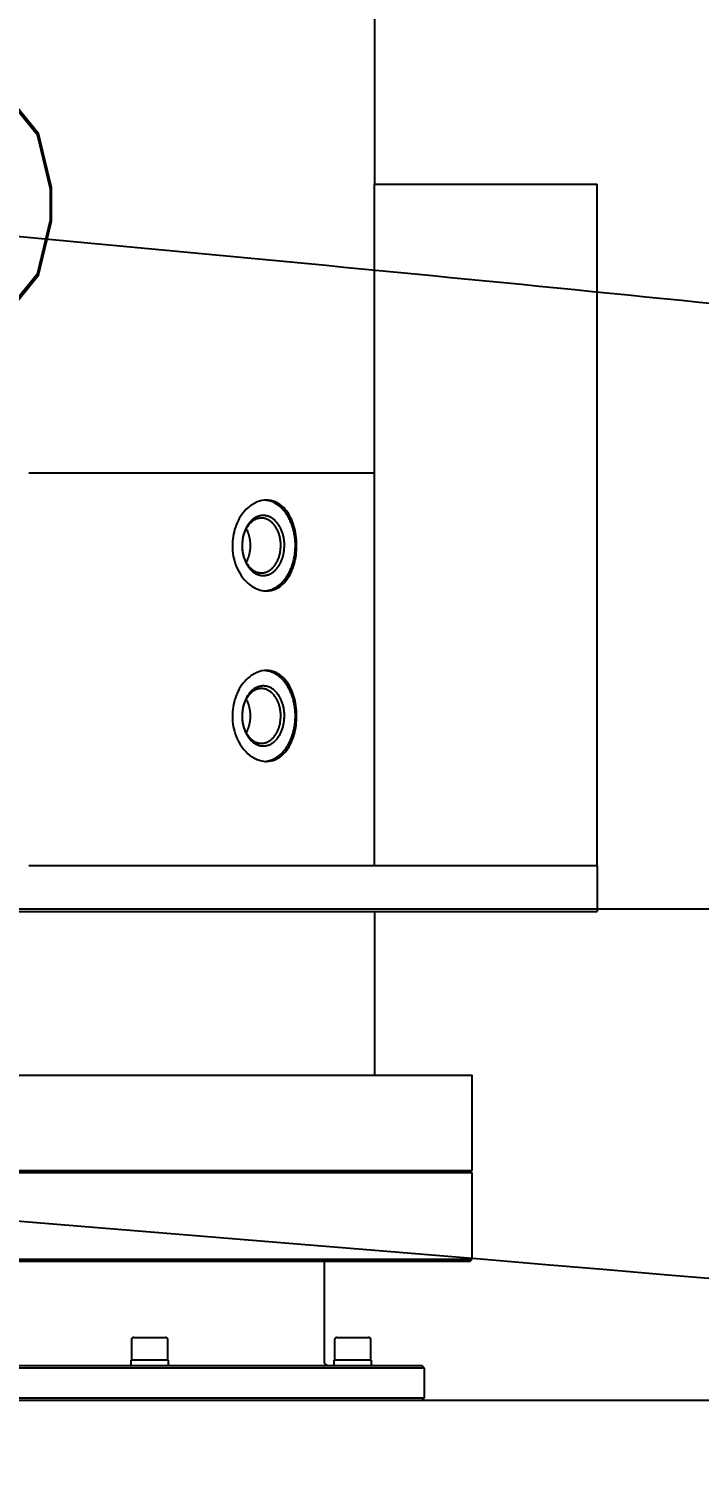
# Model space of a CAD drawing. Extents: x -79364 to 3230, y 28528 to 72157.
# Drawn here: x -72761 to -72466, y 50351 to 50984 of the extents above; entities that cross this region are included whole.
import ezdxf

# ---------------------------------------------------------------- set-up
doc = ezdxf.new("R2010")
doc.units = 0
doc.header["$LTSCALE"] = 500
doc.layers.get('0').update_dxf_attribs({"linetype": 'CONTINUOUS'})
for name, color, linetype in [('S0CO1', 1, 'CONTINUOUS'), ('S0CO2', 2, 'CONTINUOUS'), ('S0CO3', 3, 'CONTINUOUS')]:
    doc.layers.add(name, color=color, linetype=linetype)
doc.styles.add('ROMANS', font='romans.shx', dxfattribs={"height": 200})

msp = doc.modelspace()

# ---------------------------------------------------------------- linework, layer by layer
at = {"color": 0, "linetype": 'ByBlock'}
for p, q in [((-72608.873, 51332.23), (-72608.873, 50915.725)), ((-72608.873, 50915.725), (-72510.823, 50915.725)), ((-72608.873, 50615.725), (-72608.873, 50915.725)), ((-72510.823, 50615.725), (-72510.823, 50915.725)), ((-72760.823, 50788.725), (-72608.873, 50788.725)), ((-72510.823, 50615.725), (-72760.823, 50615.725)), ((-72510.823, 50615.725), (-72510.823, 50595.725)), ((-73030.823, 50595.725), (-72510.823, 50595.725)), ((-72608.873, 50595.725), (-72608.873, 50523.725)), ((-72975.823, 50523.725), (-72565.823, 50523.725)), ((-72565.823, 50481.726), (-72565.823, 50523.725)), ((-72975.823, 50481.725), (-72565.823, 50481.725)), ((-72565.823, 50480.725), (-72975.823, 50480.725)), ((-72565.823, 50480.725), (-72566.823, 50481.725)), ((-72565.823, 50442.726), (-72565.823, 50480.726)), ((-72975.823, 50442.725), (-72565.823, 50442.725)), ((-72566.823, 50441.725), (-72974.823, 50441.725)), ((-72630.823, 50397.726), (-72630.823, 50441.725)), ((-72566.823, 50441.725), (-72565.823, 50442.725)), ((-72715.68, 50407.225), (-72715.68, 50398.225)), ((-72714.68, 50408.225), (-72705.001, 50408.225)), ((-72705.001, 50408.225), (-72700.68, 50408.225)), ((-72699.68, 50398.225), (-72699.68, 50407.225)), ((-72626.383, 50407.226), (-72626.383, 50398.225)), ((-72625.383, 50408.225), (-72611.916, 50408.225)), ((-72611.916, 50408.225), (-72611.383, 50408.225)), ((-72610.383, 50398.225), (-72610.383, 50407.226)), ((-72715.98, 50398.225), (-72715.98, 50395.725)), ((-72704.504, 50398.225), (-72715.98, 50398.225)), ((-72699.38, 50398.225), (-72704.504, 50398.225)), ((-72699.38, 50395.725), (-72699.38, 50398.225)), ((-72626.683, 50398.225), (-72626.683, 50395.725)), ((-72610.715, 50398.225), (-72626.683, 50398.225)), ((-72610.083, 50398.225), (-72610.715, 50398.225)), ((-72610.083, 50395.725), (-72610.083, 50398.225)), ((-72600.829, 50394.725), (-72954.823, 50394.725)), ((-72601.753, 50395.725), (-72953.823, 50395.725)), ((-72587.823, 50395.725), (-72601.753, 50395.725)), ((-72586.823, 50394.725), (-72600.829, 50394.725)), ((-72586.823, 50394.725), (-72587.823, 50395.725)), ((-72586.823, 50381.726), (-72586.823, 50394.725)), ((-73309.873, 50380.725), (-72699.572, 50380.725)), ((-72954.823, 50381.725), (-72600.829, 50381.725)), ((-72699.572, 50380.725), (-72355.982, 50380.725)), ((-72600.829, 50381.725), (-72586.823, 50381.725)), ((-72587.823, 50380.725), (-72586.823, 50381.725))]:
    msp.add_line(p, q, dxfattribs=at)
for points in [[(-72643.579, 50756.725), (-72643.591, 50757.554, 0.008072), (-72643.629, 50758.399, 0.0075373), (-72643.694, 50759.261, 0.0074378), (-72643.786, 50760.137, 0.0078832), (-72643.91, 50761.025, 0.0081401), (-72644.065, 50761.921, 0.0083737), (-72644.253, 50762.824, 0.008586), (-72644.475, 50763.73, 0.0089215), (-72644.732, 50764.634, 0.0092024), (-72645.025, 50765.535, 0.0095679), (-72645.355, 50766.427, 0.0098945), (-72645.72, 50767.306, 0.0103075), (-72646.123, 50768.169, 0.0107041), (-72646.562, 50769.011, 0.0111919), (-72647.037, 50769.827, 0.0116207), (-72647.545, 50770.614, 0.0120732), (-72648.087, 50771.366, 0.0126825), (-72648.66, 50772.081, 0.0134941), (-72649.264, 50772.753, 0.0137222), (-72649.892, 50773.381, 0.0134292), (-72650.541, 50773.959, 0.0152533), (-72651.222, 50774.488, 0.0187096), (-72651.939, 50774.965, 0.0151405), (-72652.625, 50775.381, 0.0061524), (-72653.255, 50775.73, 0.0214705), (-72654.076, 50776.049, 0.0386384), (-72655.346, 50776.375, 0.0201383), (-72657.015, 50776.7, 0.0109485)], [(-72648.387, 50756.725), (-72648.4, 50757.422, 0.010531), (-72648.441, 50758.135, 0.0096922), (-72648.511, 50758.865, 0.009541), (-72648.613, 50759.608, 0.0102814), (-72648.749, 50760.361, 0.0107274), (-72648.92, 50761.118, 0.0111466), (-72649.128, 50761.877, 0.0115445), (-72649.374, 50762.631, 0.0121564), (-72649.659, 50763.375, 0.0126992), (-72649.982, 50764.105, 0.0133858), (-72650.345, 50764.813, 0.0140442), (-72650.745, 50765.495, 0.0148451), (-72651.182, 50766.143, 0.0156377), (-72651.652, 50766.754, 0.0165315), (-72652.155, 50767.321, 0.0174374), (-72652.686, 50767.84, 0.0183808), (-72653.242, 50768.306, 0.0193406), (-72653.819, 50768.717, 0.0202371), (-72654.413, 50769.068, 0.0211314), (-72655.019, 50769.36, 0.0218309), (-72655.633, 50769.59, 0.0224927), (-72656.251, 50769.76, 0.0228269), (-72656.867, 50769.869, 0.0230918), (-72657.478, 50769.921, 0.0229377), (-72658.08, 50769.915, 0.022743), (-72658.67, 50769.857, 0.0221327), (-72659.244, 50769.748, 0.0215031), (-72659.8, 50769.594, 0.0204859), (-72660.335, 50769.397, 0.01969), (-72660.85, 50769.162, 0.0186796), (-72661.34, 50768.892, 0.0175208), (-72661.806, 50768.594, 0.0160481), (-72662.244, 50768.272, 0.0157484), (-72662.668, 50767.919, 0.0150415), (-72663.086, 50767.526, 0.0141868), (-72663.5, 50767.091, 0.0142801), (-72663.907, 50766.61, 0.0141927), (-72664.305, 50766.083, 0.0143917), (-72664.688, 50765.507, 0.0135958), (-72665.055, 50764.891, 0.0124874), (-72665.401, 50764.234, 0.0136928), (-72665.724, 50763.52, 0.0163033), (-72666.019, 50762.742, 0.011804), (-72666.282, 50761.985, 0.0036322), (-72666.506, 50761.277, 0.016848), (-72666.703, 50760.314, 0.0283881), (-72666.887, 50758.775, 0.013327), (-72667.055, 50756.725, 0.0067551)], [(-72650.014, 50756.725), (-72650.025, 50757.361, 0.0105308), (-72650.063, 50758.012, 0.0096921), (-72650.127, 50758.679, 0.0095409), (-72650.22, 50759.357, 0.0102813), (-72650.344, 50760.044, 0.0107273), (-72650.5, 50760.736, 0.0111465), (-72650.69, 50761.428, 0.0115444), (-72650.914, 50762.116, 0.0121564), (-72651.175, 50762.796, 0.0126992), (-72651.47, 50763.462, 0.0133859), (-72651.801, 50764.108, 0.0140443), (-72652.166, 50764.731, 0.0148452), (-72652.565, 50765.323, 0.0156378), (-72652.994, 50765.88, 0.0165316), (-72653.454, 50766.398, 0.0174376), (-72653.938, 50766.872, 0.0183811), (-72654.446, 50767.297, 0.0193409), (-72654.972, 50767.672, 0.0202375), (-72655.515, 50767.992, 0.0211318), (-72656.068, 50768.259, 0.0218314), (-72656.628, 50768.469, 0.0224931), (-72657.192, 50768.625, 0.0228274), (-72657.754, 50768.724, 0.0230923), (-72658.312, 50768.771, 0.0229381), (-72658.862, 50768.766, 0.0227434), (-72659.4, 50768.713, 0.022133), (-72659.924, 50768.613, 0.0215033), (-72660.432, 50768.473, 0.020486), (-72660.921, 50768.293, 0.0196901), (-72661.39, 50768.078, 0.0186796), (-72661.838, 50767.832, 0.0175207), (-72662.263, 50767.56, 0.016048), (-72662.664, 50767.266, 0.0157483), (-72663.05, 50766.944, 0.0150415), (-72663.432, 50766.585, 0.0141868), (-72663.81, 50766.188, 0.0142801), (-72664.182, 50765.749, 0.0141927), (-72664.544, 50765.267, 0.0143917), (-72664.894, 50764.742, 0.0135958), (-72665.229, 50764.179, 0.0124873), (-72665.545, 50763.579, 0.0136927), (-72665.84, 50762.928, 0.0163033), (-72666.11, 50762.218, 0.0118039), (-72666.349, 50761.527, 0.0036322), (-72666.554, 50760.88, 0.0168479), (-72666.734, 50760.002, 0.0283879), (-72666.902, 50758.597, 0.0133269), (-72667.055, 50756.725, 0.006755)], [(-72663.343, 50756.725), (-72663.345, 50756.96, 0.0036088), (-72663.349, 50757.198, 0.0034844), (-72663.358, 50757.437, 0.0034595), (-72663.37, 50757.68, 0.0035541), (-72663.385, 50757.924, 0.0036041), (-72663.404, 50758.171, 0.0036467), (-72663.427, 50758.419, 0.0036817), (-72663.454, 50758.67, 0.0037413), (-72663.486, 50758.921, 0.0037848), (-72663.521, 50759.175, 0.0038452), (-72663.56, 50759.43, 0.0038903), (-72663.604, 50759.685, 0.0039523), (-72663.652, 50759.942, 0.0040062), (-72663.705, 50760.2, 0.0040828), (-72663.762, 50760.458, 0.0041262), (-72663.824, 50760.716, 0.0041696), (-72663.89, 50760.975, 0.0042707), (-72663.961, 50761.233, 0.004446), (-72664.038, 50761.492, 0.0043719), (-72664.118, 50761.749, 0.0041313), (-72664.203, 50762.004, 0.0046706), (-72664.295, 50762.261, 0.0057382), (-72664.395, 50762.523, 0.0043613), (-72664.491, 50762.768, 0.0013652), (-72664.581, 50762.989, 0.0064208), (-72664.708, 50763.267, 0.0114619), (-72664.917, 50763.687, 0.0056531), (-72665.199, 50764.234, 0.0029755)], [(-72667.055, 50756.725), (-72667.032, 50755.809, 0.0118162), (-72666.966, 50754.905, 0.0122295), (-72666.855, 50754.012, 0.0123063), (-72666.703, 50753.136, 0.01233), (-72666.511, 50752.286, 0.0125006), (-72666.282, 50751.465, 0.0125854), (-72666.018, 50750.68, 0.0127848), (-72665.724, 50749.931, 0.0129101), (-72665.401, 50749.224, 0.0131773), (-72665.055, 50748.56, 0.0133043), (-72664.688, 50747.942, 0.0135975), (-72664.305, 50747.368, 0.0137175), (-72663.907, 50746.842, 0.0140226), (-72663.5, 50746.36, 0.014153), (-72663.086, 50745.925, 0.0143983), (-72662.668, 50745.532, 0.0141971), (-72662.244, 50745.179, 0.0150027), (-72661.806, 50744.856, 0.0157448), (-72661.34, 50744.559, 0.0160582), (-72660.85, 50744.289, 0.0175207), (-72660.335, 50744.054, 0.0186758), (-72659.8, 50743.857, 0.0196889), (-72659.244, 50743.703, 0.0204857), (-72658.67, 50743.594, 0.0215021), (-72658.08, 50743.536, 0.0221316), (-72657.478, 50743.53, 0.0227423), (-72656.867, 50743.581, 0.022937), (-72656.251, 50743.69, 0.0230907), (-72655.633, 50743.86, 0.0228267), (-72655.019, 50744.09, 0.0224945), (-72654.413, 50744.383, 0.0218304), (-72653.819, 50744.734, 0.0211249), (-72653.242, 50745.145, 0.0202394), (-72652.686, 50745.611, 0.0193631), (-72652.155, 50746.13, 0.0183745), (-72651.652, 50746.696, 0.0173668), (-72651.182, 50747.307, 0.0165546), (-72650.745, 50747.955, 0.0158632), (-72650.345, 50748.639, 0.0147732), (-72649.982, 50749.345, 0.0133475), (-72649.659, 50750.069, 0.0136218), (-72649.374, 50750.819, 0.0147452), (-72649.127, 50751.595, 0.0114494), (-72648.92, 50752.332, 0.0054227), (-72648.752, 50753.002, 0.0138699), (-72648.613, 50753.842, 0.0220227), (-72648.491, 50755.099, 0.0113931), (-72648.387, 50756.725, 0.0064012)], [(-72667.055, 50756.725), (-72667.034, 50755.889, 0.0118162), (-72666.974, 50755.063, 0.0122296), (-72666.873, 50754.248, 0.0123063), (-72666.734, 50753.449, 0.0123299), (-72666.558, 50752.673, 0.0125006), (-72666.349, 50751.924, 0.0125854), (-72666.108, 50751.206, 0.0127848), (-72665.84, 50750.523, 0.0129101), (-72665.545, 50749.878, 0.0131773), (-72665.229, 50749.271, 0.0133043), (-72664.894, 50748.707, 0.0135974), (-72664.544, 50748.183, 0.0137174), (-72664.182, 50747.703, 0.0140225), (-72663.81, 50747.263, 0.0141529), (-72663.432, 50746.866, 0.0143982), (-72663.05, 50746.507, 0.014197), (-72662.664, 50746.185, 0.0150026), (-72662.263, 50745.89, 0.0157446), (-72661.838, 50745.619, 0.016058), (-72661.39, 50745.372, 0.0175205), (-72660.921, 50745.158, 0.0186757), (-72660.432, 50744.978, 0.0196888), (-72659.924, 50744.837, 0.0204857), (-72659.4, 50744.738, 0.0215022), (-72658.862, 50744.685, 0.0221318), (-72658.312, 50744.679, 0.0227426), (-72657.754, 50744.726, 0.0229373), (-72657.192, 50744.826, 0.0230911), (-72656.628, 50744.981, 0.0228271), (-72656.068, 50745.191, 0.0224949), (-72655.515, 50745.458, 0.0218308), (-72654.972, 50745.779, 0.0211253), (-72654.446, 50746.154, 0.0202399), (-72653.938, 50746.579, 0.0193635), (-72653.454, 50747.053, 0.0183748), (-72652.994, 50747.57, 0.0173671), (-72652.565, 50748.127, 0.0165548), (-72652.166, 50748.719, 0.0158634), (-72651.801, 50749.343, 0.0147733), (-72651.47, 50749.988, 0.0133476), (-72651.175, 50750.649, 0.0136219), (-72650.914, 50751.334, 0.0147453), (-72650.689, 50752.042, 0.0114494), (-72650.5, 50752.714, 0.0054227), (-72650.347, 50753.326, 0.0138698), (-72650.22, 50754.093, 0.0220225), (-72650.108, 50755.241, 0.0113931), (-72650.014, 50756.725, 0.0064011)], [(-72665.199, 50749.217), (-72665.069, 50749.454, 0.0052535), (-72664.943, 50749.695, 0.0052809), (-72664.823, 50749.938, 0.005221), (-72664.708, 50750.184, 0.0050868), (-72664.597, 50750.432, 0.0049886), (-72664.491, 50750.683, 0.0048973), (-72664.391, 50750.936, 0.0048154), (-72664.295, 50751.19, 0.0047213), (-72664.204, 50751.445, 0.004644), (-72664.118, 50751.702, 0.0045577), (-72664.038, 50751.959, 0.0044859), (-72663.961, 50752.217, 0.0044021), (-72663.89, 50752.476, 0.0043391), (-72663.824, 50752.734, 0.004268), (-72663.762, 50752.993, 0.0041996), (-72663.705, 50753.251, 0.0041068), (-72663.652, 50753.508, 0.0040804), (-72663.604, 50753.765, 0.0040798), (-72663.56, 50754.021, 0.0039326), (-72663.521, 50754.276, 0.0036492), (-72663.486, 50754.527, 0.0039231), (-72663.454, 50754.781, 0.0045206), (-72663.427, 50755.038, 0.0034951), (-72663.404, 50755.279, 0.0014064), (-72663.386, 50755.497, 0.0046584), (-72663.37, 50755.77, 0.0078201), (-72663.355, 50756.185, 0.0039285), (-72663.343, 50756.725, 0.0021414)], [(-72657.015, 50736.75), (-72656.282, 50736.829, 0.0189092), (-72655.548, 50736.963, 0.0182601), (-72654.811, 50737.154, 0.0177772), (-72654.076, 50737.401, 0.0178352), (-72653.346, 50737.707, 0.0175717), (-72652.625, 50738.069, 0.0171354), (-72651.916, 50738.489, 0.0166074), (-72651.222, 50738.963, 0.0161233), (-72650.546, 50739.491, 0.0155517), (-72649.892, 50740.07, 0.0149771), (-72649.263, 50740.697, 0.0143784), (-72648.66, 50741.37, 0.0137902), (-72648.087, 50742.085, 0.0132283), (-72647.545, 50742.837, 0.0126789), (-72647.037, 50743.624, 0.012142), (-72646.562, 50744.44, 0.0115748), (-72646.123, 50745.281, 0.0111881), (-72645.72, 50746.144, 0.0108687), (-72645.355, 50747.025, 0.0102609), (-72645.025, 50747.916, 0.0093687), (-72644.732, 50748.809, 0.0097408), (-72644.475, 50749.721, 0.010776), (-72644.252, 50750.652, 0.0083859), (-72644.065, 50751.529, 0.0038004), (-72643.913, 50752.321, 0.0104958), (-72643.786, 50753.313, 0.0170152), (-72643.675, 50754.8, 0.0087362), (-72643.579, 50756.725, 0.0048723)], [(-72643.579, 50681.726), (-72643.591, 50682.555, 0.0080723), (-72643.629, 50683.4, 0.0075376), (-72643.694, 50684.262, 0.007438), (-72643.786, 50685.138, 0.0078835), (-72643.91, 50686.026, 0.0081404), (-72644.065, 50686.922, 0.008374), (-72644.253, 50687.825, 0.0085863), (-72644.475, 50688.73, 0.0089218), (-72644.732, 50689.635, 0.0092027), (-72645.025, 50690.535, 0.0095682), (-72645.355, 50691.427, 0.0098947), (-72645.72, 50692.307, 0.0103077), (-72646.123, 50693.169, 0.0107043), (-72646.562, 50694.011, 0.0111921), (-72647.037, 50694.827, 0.0116209), (-72647.545, 50695.614, 0.0120734), (-72648.087, 50696.366, 0.0126826), (-72648.66, 50697.081, 0.0134942), (-72649.264, 50697.754, 0.0137222), (-72649.892, 50698.381, 0.0134292), (-72650.541, 50698.959, 0.0152532), (-72651.222, 50699.488, 0.0187093), (-72651.939, 50699.965, 0.0151402), (-72652.625, 50700.382, 0.0061523), (-72653.255, 50700.73, 0.02147), (-72654.076, 50701.049, 0.0386371), (-72655.346, 50701.375, 0.0201376), (-72657.015, 50701.7, 0.010948)], [(-72648.387, 50681.726), (-72648.4, 50682.423, 0.0105313), (-72648.441, 50683.136, 0.0096926), (-72648.511, 50683.866, 0.0095414), (-72648.613, 50684.609, 0.0102819), (-72648.749, 50685.362, 0.0107278), (-72648.92, 50686.119, 0.0111471), (-72649.128, 50686.877, 0.011545), (-72649.374, 50687.632, 0.0121569), (-72649.659, 50688.376, 0.0126998), (-72649.982, 50689.105, 0.0133864), (-72650.345, 50689.814, 0.0140448), (-72650.745, 50690.495, 0.0148457), (-72651.182, 50691.144, 0.0156383), (-72651.652, 50691.755, 0.016532), (-72652.155, 50692.321, 0.017438), (-72652.686, 50692.84, 0.0183813), (-72653.242, 50693.306, 0.019341), (-72653.819, 50693.717, 0.0202374), (-72654.413, 50694.068, 0.0211316), (-72655.019, 50694.36, 0.0218309), (-72655.633, 50694.59, 0.0224925), (-72656.251, 50694.761, 0.0228266), (-72656.867, 50694.869, 0.0230913), (-72657.478, 50694.921, 0.0229371), (-72658.08, 50694.915, 0.0227423), (-72658.67, 50694.857, 0.0221319), (-72659.244, 50694.748, 0.0215022), (-72659.8, 50694.594, 0.020485), (-72660.335, 50694.397, 0.0196892), (-72660.85, 50694.162, 0.0186788), (-72661.34, 50693.892, 0.01752), (-72661.806, 50693.594, 0.0160476), (-72662.244, 50693.272, 0.0157477), (-72662.668, 50692.919, 0.0150403), (-72663.086, 50692.526, 0.0141856), (-72663.5, 50692.091, 0.014279), (-72663.907, 50691.61, 0.0141918), (-72664.305, 50691.083, 0.014391), (-72664.688, 50690.507, 0.0135953), (-72665.055, 50689.891, 0.0124871), (-72665.401, 50689.234, 0.0136926), (-72665.724, 50688.52, 0.0163034), (-72666.019, 50687.743, 0.0118042), (-72666.282, 50686.985, 0.0036323), (-72666.506, 50686.277, 0.0168486), (-72666.703, 50685.315, 0.0283898), (-72666.887, 50683.776, 0.0133281), (-72667.055, 50681.726, 0.0067557)], [(-72650.014, 50681.726), (-72650.025, 50682.362, 0.0105312), (-72650.063, 50683.013, 0.0096925), (-72650.127, 50683.679, 0.0095413), (-72650.22, 50684.358, 0.0102818), (-72650.344, 50685.045, 0.0107277), (-72650.5, 50685.736, 0.011147), (-72650.69, 50686.429, 0.011545), (-72650.914, 50687.117, 0.012157), (-72651.175, 50687.797, 0.0126998), (-72651.47, 50688.463, 0.0133865), (-72651.801, 50689.109, 0.0140449), (-72652.166, 50689.731, 0.0148459), (-72652.565, 50690.323, 0.0156385), (-72652.994, 50690.881, 0.0165323), (-72653.454, 50691.398, 0.0174382), (-72653.938, 50691.872, 0.0183816), (-72654.446, 50692.297, 0.0193414), (-72654.972, 50692.672, 0.0202378), (-72655.515, 50692.993, 0.021132), (-72656.068, 50693.26, 0.0218314), (-72656.628, 50693.469, 0.022493), (-72657.192, 50693.625, 0.022827), (-72657.754, 50693.724, 0.0230917), (-72658.312, 50693.771, 0.0229374), (-72658.862, 50693.766, 0.0227425), (-72659.4, 50693.713, 0.0221321), (-72659.924, 50693.613, 0.0215023), (-72660.432, 50693.473, 0.0204851), (-72660.921, 50693.293, 0.0196891), (-72661.39, 50693.078, 0.0186787), (-72661.838, 50692.832, 0.0175199), (-72662.263, 50692.56, 0.0160475), (-72662.664, 50692.266, 0.0157475), (-72663.05, 50691.944, 0.0150402), (-72663.432, 50691.585, 0.0141855), (-72663.81, 50691.188, 0.0142789), (-72664.182, 50690.749, 0.0141917), (-72664.544, 50690.268, 0.0143909), (-72664.894, 50689.742, 0.0135952), (-72665.229, 50689.179, 0.012487), (-72665.545, 50688.58, 0.0136925), (-72665.84, 50687.928, 0.0163033), (-72666.11, 50687.218, 0.0118041), (-72666.349, 50686.527, 0.0036323), (-72666.554, 50685.881, 0.0168486), (-72666.734, 50685.002, 0.0283897), (-72666.902, 50683.597, 0.0133281), (-72667.055, 50681.726, 0.0067557)], [(-72663.343, 50681.726), (-72663.345, 50681.961, 0.0036095), (-72663.349, 50682.198, 0.003485), (-72663.358, 50682.438, 0.00346), (-72663.37, 50682.68, 0.0035546), (-72663.385, 50682.925, 0.0036046), (-72663.404, 50683.171, 0.0036472), (-72663.427, 50683.42, 0.0036821), (-72663.454, 50683.67, 0.0037417), (-72663.486, 50683.922, 0.0037852), (-72663.521, 50684.175, 0.0038456), (-72663.56, 50684.43, 0.0038906), (-72663.604, 50684.686, 0.0039525), (-72663.652, 50684.942, 0.0040064), (-72663.705, 50685.2, 0.004083), (-72663.762, 50685.458, 0.0041263), (-72663.824, 50685.717, 0.0041697), (-72663.89, 50685.975, 0.0042707), (-72663.961, 50686.233, 0.004446), (-72664.038, 50686.492, 0.0043718), (-72664.118, 50686.749, 0.0041312), (-72664.203, 50687.004, 0.0046704), (-72664.295, 50687.261, 0.0057379), (-72664.395, 50687.523, 0.004361), (-72664.491, 50687.768, 0.0013651), (-72664.581, 50687.989, 0.0064202), (-72664.708, 50688.267, 0.0114605), (-72664.917, 50688.687, 0.0056523), (-72665.199, 50689.234, 0.002975)], [(-72667.055, 50681.726), (-72667.034, 50680.889, 0.011815), (-72666.974, 50680.064, 0.0122284), (-72666.873, 50679.249, 0.0123052), (-72666.734, 50678.449, 0.012329), (-72666.558, 50677.673, 0.0124998), (-72666.349, 50676.924, 0.0125848), (-72666.108, 50676.207, 0.0127844), (-72665.84, 50675.523, 0.0129098), (-72665.545, 50674.878, 0.0131772), (-72665.229, 50674.271, 0.0133044), (-72664.894, 50673.707, 0.0135978), (-72664.544, 50673.183, 0.013718), (-72664.182, 50672.703, 0.0140233), (-72663.81, 50672.263, 0.0141539), (-72663.432, 50671.866, 0.0143994), (-72663.05, 50671.507, 0.0141983), (-72662.664, 50671.185, 0.0150038), (-72662.263, 50670.89, 0.0157453), (-72661.838, 50670.619, 0.0160586), (-72661.39, 50670.372, 0.0175213), (-72660.921, 50670.158, 0.0186766), (-72660.432, 50669.978, 0.0196897), (-72659.924, 50669.837, 0.0204866), (-72659.4, 50669.738, 0.0215031), (-72658.862, 50669.685, 0.0221327), (-72658.312, 50669.68, 0.0227434), (-72657.754, 50669.727, 0.022938), (-72657.192, 50669.826, 0.0230917), (-72656.628, 50669.981, 0.0228275), (-72656.068, 50670.191, 0.0224951), (-72655.515, 50670.458, 0.0218308), (-72654.972, 50670.779, 0.0211252), (-72654.446, 50671.154, 0.0202395), (-72653.938, 50671.579, 0.0193631), (-72653.454, 50672.053, 0.0183743), (-72652.994, 50672.57, 0.0173665), (-72652.565, 50673.128, 0.0165542), (-72652.166, 50673.72, 0.0158628), (-72651.801, 50674.344, 0.0147727), (-72651.47, 50674.989, 0.0133469), (-72651.175, 50675.65, 0.0136212), (-72650.914, 50676.334, 0.0147446), (-72650.689, 50677.043, 0.0114489), (-72650.5, 50677.715, 0.0054225), (-72650.347, 50678.327, 0.0138692), (-72650.22, 50679.093, 0.0220216), (-72650.108, 50680.241, 0.0113926), (-72650.014, 50681.726, 0.0064009)], [(-72667.055, 50681.726), (-72667.032, 50680.81, 0.0118151), (-72666.966, 50679.905, 0.0122285), (-72666.855, 50679.012, 0.0123053), (-72666.703, 50678.136, 0.0123291), (-72666.511, 50677.286, 0.0124999), (-72666.282, 50676.466, 0.0125849), (-72666.018, 50675.68, 0.0127845), (-72665.724, 50674.931, 0.0129099), (-72665.401, 50674.224, 0.0131773), (-72665.055, 50673.56, 0.0133045), (-72664.688, 50672.942, 0.0135978), (-72664.305, 50672.368, 0.013718), (-72663.907, 50671.842, 0.0140234), (-72663.5, 50671.36, 0.0141539), (-72663.086, 50670.925, 0.0143994), (-72662.668, 50670.532, 0.0141983), (-72662.244, 50670.179, 0.0150039), (-72661.806, 50669.856, 0.0157454), (-72661.34, 50669.559, 0.0160587), (-72660.85, 50669.289, 0.0175214), (-72660.335, 50669.054, 0.0186766), (-72659.8, 50668.857, 0.0196897), (-72659.244, 50668.703, 0.0204865), (-72658.67, 50668.594, 0.021503), (-72658.08, 50668.536, 0.0221324), (-72657.478, 50668.53, 0.0227431), (-72656.867, 50668.581, 0.0229377), (-72656.251, 50668.69, 0.0230912), (-72655.633, 50668.861, 0.022827), (-72655.019, 50669.091, 0.0224946), (-72654.413, 50669.383, 0.0218304), (-72653.819, 50669.734, 0.0211247), (-72653.242, 50670.145, 0.0202391), (-72652.686, 50670.611, 0.0193627), (-72652.155, 50671.13, 0.018374), (-72651.652, 50671.697, 0.0173663), (-72651.182, 50672.307, 0.016554), (-72650.745, 50672.956, 0.0158627), (-72650.345, 50673.639, 0.0147726), (-72649.982, 50674.346, 0.0133469), (-72649.659, 50675.07, 0.0136212), (-72649.374, 50675.82, 0.0147446), (-72649.127, 50676.596, 0.0114489), (-72648.92, 50677.332, 0.0054225), (-72648.752, 50678.002, 0.0138693), (-72648.613, 50678.842, 0.0220218), (-72648.491, 50680.1, 0.0113927), (-72648.387, 50681.726, 0.0064009)], [(-72665.199, 50674.217), (-72665.069, 50674.454, 0.0052544), (-72664.943, 50674.695, 0.0052818), (-72664.823, 50674.938, 0.0052218), (-72664.708, 50675.184, 0.0050875), (-72664.597, 50675.432, 0.0049892), (-72664.491, 50675.683, 0.0048978), (-72664.391, 50675.936, 0.0048159), (-72664.295, 50676.19, 0.0047217), (-72664.204, 50676.445, 0.0046443), (-72664.118, 50676.702, 0.0045579), (-72664.038, 50676.959, 0.0044861), (-72663.961, 50677.217, 0.0044022), (-72663.89, 50677.476, 0.0043391), (-72663.824, 50677.734, 0.0042679), (-72663.762, 50677.993, 0.0041995), (-72663.705, 50678.251, 0.0041066), (-72663.652, 50678.508, 0.0040802), (-72663.604, 50678.765, 0.0040795), (-72663.56, 50679.022, 0.0039324), (-72663.521, 50679.276, 0.0036489), (-72663.486, 50679.527, 0.0039228), (-72663.454, 50679.781, 0.0045202), (-72663.427, 50680.039, 0.0034947), (-72663.404, 50680.28, 0.0014062), (-72663.386, 50680.497, 0.0046578), (-72663.37, 50680.771, 0.007819), (-72663.355, 50681.186, 0.0039279), (-72663.343, 50681.726, 0.0021411)], [(-72657.015, 50661.75), (-72656.282, 50661.829, 0.0189099), (-72655.548, 50661.963, 0.0182608), (-72654.811, 50662.154, 0.0177778), (-72654.076, 50662.401, 0.0178358), (-72653.346, 50662.707, 0.0175722), (-72652.625, 50663.069, 0.0171359), (-72651.916, 50663.489, 0.0166078), (-72651.222, 50663.963, 0.0161236), (-72650.546, 50664.491, 0.0155519), (-72649.892, 50665.07, 0.0149772), (-72649.263, 50665.698, 0.0143784), (-72648.66, 50666.37, 0.0137902), (-72648.087, 50667.085, 0.0132282), (-72647.545, 50667.837, 0.0126788), (-72647.037, 50668.624, 0.0121419), (-72646.562, 50669.44, 0.0115746), (-72646.123, 50670.281, 0.0111878), (-72645.72, 50671.144, 0.0108684), (-72645.355, 50672.026, 0.0102606), (-72645.025, 50672.916, 0.0093684), (-72644.732, 50673.81, 0.0097405), (-72644.475, 50674.721, 0.0107756), (-72644.252, 50675.653, 0.0083856), (-72644.065, 50676.529, 0.0038002), (-72643.913, 50677.322, 0.0104954), (-72643.786, 50678.314, 0.0170145), (-72643.675, 50679.801, 0.0087358), (-72643.579, 50681.726, 0.0048721)], [(-72714.68, 50408.225), (-72714.704, 50408.225, 0.0061514), (-72714.728, 50408.224, 0.0059739), (-72714.752, 50408.223, 0.0059313), (-72714.776, 50408.221, 0.006063), (-72714.8, 50408.218, 0.0061271), (-72714.825, 50408.215, 0.0061745), (-72714.85, 50408.211, 0.0062085), (-72714.874, 50408.206, 0.0062741), (-72714.899, 50408.201, 0.0063132), (-72714.924, 50408.195, 0.0063696), (-72714.949, 50408.188, 0.0064045), (-72714.974, 50408.181, 0.0064584), (-72714.999, 50408.173, 0.006491), (-72715.024, 50408.164, 0.0065401), (-72715.048, 50408.155, 0.0065697), (-72715.073, 50408.145, 0.0066142), (-72715.097, 50408.134, 0.0066406), (-72715.121, 50408.123, 0.0066799), (-72715.145, 50408.111, 0.006703), (-72715.169, 50408.098, 0.0067368), (-72715.193, 50408.084, 0.0067563), (-72715.216, 50408.07, 0.0067843), (-72715.239, 50408.055, 0.0068001), (-72715.261, 50408.039, 0.0068222), (-72715.283, 50408.023, 0.006834), (-72715.305, 50408.006, 0.0068498), (-72715.326, 50407.989, 0.0068578), (-72715.347, 50407.97, 0.0068675), (-72715.367, 50407.952, 0.006871), (-72715.387, 50407.933, 0.0068732), (-72715.406, 50407.913, 0.0068732), (-72715.425, 50407.892, 0.006871), (-72715.443, 50407.872, 0.0068676), (-72715.461, 50407.85, 0.0068579), (-72715.478, 50407.829, 0.0068499), (-72715.494, 50407.807, 0.0068343), (-72715.51, 50407.784, 0.0068224), (-72715.524, 50407.761, 0.0068001), (-72715.539, 50407.738, 0.0067847), (-72715.552, 50407.714, 0.0067575), (-72715.565, 50407.691, 0.0067369), (-72715.577, 50407.667, 0.0067003), (-72715.589, 50407.642, 0.0066811), (-72715.6, 50407.618, 0.0066517), (-72715.61, 50407.593, 0.0066116), (-72715.619, 50407.569, 0.0065334), (-72715.628, 50407.544, 0.0065513), (-72715.636, 50407.519, 0.0066159), (-72715.643, 50407.494, 0.0064214), (-72715.65, 50407.469, 0.0059958), (-72715.656, 50407.445, 0.0065017), (-72715.661, 50407.42, 0.0075675), (-72715.665, 50407.394, 0.0058557), (-72715.669, 50407.37, 0.0023109), (-72715.673, 50407.349, 0.0079025), (-72715.675, 50407.321, 0.0133717), (-72715.678, 50407.28, 0.0067025), (-72715.68, 50407.225, 0.0036348)], [(-72699.681, 50407.225), (-72699.681, 50407.249, 0.006155), (-72699.682, 50407.273, 0.0059775), (-72699.683, 50407.297, 0.0059349), (-72699.685, 50407.321, 0.0060669), (-72699.688, 50407.346, 0.0061312), (-72699.691, 50407.37, 0.0061787), (-72699.695, 50407.395, 0.0062128), (-72699.7, 50407.42, 0.0062785), (-72699.705, 50407.445, 0.0063177), (-72699.711, 50407.469, 0.0063743), (-72699.717, 50407.494, 0.0064091), (-72699.724, 50407.519, 0.0064631), (-72699.732, 50407.544, 0.0064958), (-72699.741, 50407.569, 0.006545), (-72699.75, 50407.593, 0.0065746), (-72699.761, 50407.618, 0.0066191), (-72699.771, 50407.642, 0.0066455), (-72699.783, 50407.667, 0.0066848), (-72699.795, 50407.691, 0.0067078), (-72699.808, 50407.714, 0.0067416), (-72699.822, 50407.738, 0.006761), (-72699.836, 50407.761, 0.006789), (-72699.851, 50407.784, 0.0068046), (-72699.866, 50407.807, 0.0068266), (-72699.883, 50407.829, 0.0068383), (-72699.899, 50407.85, 0.0068539), (-72699.917, 50407.872, 0.0068617), (-72699.935, 50407.892, 0.0068714), (-72699.954, 50407.913, 0.0068745), (-72699.973, 50407.933, 0.0068761), (-72699.993, 50407.952, 0.0068759), (-72700.013, 50407.97, 0.006874), (-72700.034, 50407.989, 0.0068704), (-72700.055, 50408.006, 0.0068604), (-72700.077, 50408.023, 0.0068521), (-72700.099, 50408.039, 0.0068362), (-72700.122, 50408.055, 0.0068241), (-72700.144, 50408.07, 0.0068016), (-72700.168, 50408.084, 0.0067858), (-72700.191, 50408.098, 0.0067584), (-72700.215, 50408.111, 0.0067375), (-72700.239, 50408.123, 0.0067007), (-72700.263, 50408.134, 0.0066812), (-72700.288, 50408.145, 0.0066515), (-72700.312, 50408.155, 0.0066112), (-72700.337, 50408.164, 0.0065327), (-72700.362, 50408.173, 0.0065504), (-72700.386, 50408.181, 0.0066147), (-72700.411, 50408.188, 0.0064199), (-72700.436, 50408.195, 0.0059942), (-72700.461, 50408.201, 0.0064998), (-72700.486, 50408.206, 0.007565), (-72700.511, 50408.211, 0.0058536), (-72700.535, 50408.215, 0.00231), (-72700.557, 50408.218, 0.0078993), (-72700.584, 50408.221, 0.0133655), (-72700.626, 50408.223, 0.0066991), (-72700.68, 50408.225, 0.0036329)], [(-72625.383, 50408.226), (-72625.407, 50408.225, 0.0061518), (-72625.431, 50408.224, 0.0059735), (-72625.455, 50408.223, 0.00593), (-72625.479, 50408.221, 0.006061), (-72625.504, 50408.218, 0.0061242), (-72625.528, 50408.215, 0.0061708), (-72625.553, 50408.211, 0.0062039), (-72625.577, 50408.206, 0.0062686), (-72625.602, 50408.201, 0.0063068), (-72625.627, 50408.195, 0.0063624), (-72625.652, 50408.189, 0.0063964), (-72625.677, 50408.181, 0.0064494), (-72625.702, 50408.173, 0.0064812), (-72625.726, 50408.165, 0.0065295), (-72625.751, 50408.155, 0.0065582), (-72625.776, 50408.145, 0.0066019), (-72625.8, 50408.134, 0.0066276), (-72625.824, 50408.123, 0.0066661), (-72625.848, 50408.111, 0.0066885), (-72625.872, 50408.098, 0.0067216), (-72625.895, 50408.084, 0.0067405), (-72625.919, 50408.07, 0.006768), (-72625.941, 50408.055, 0.0067832), (-72625.964, 50408.039, 0.0068048), (-72625.986, 50408.023, 0.0068163), (-72626.008, 50408.006, 0.0068318), (-72626.029, 50407.989, 0.0068393), (-72626.05, 50407.97, 0.0068482), (-72626.07, 50407.952, 0.0068523), (-72626.09, 50407.933, 0.0068568), (-72626.109, 50407.913, 0.0068567), (-72626.128, 50407.892, 0.0068521), (-72626.146, 50407.872, 0.0068477), (-72626.163, 50407.85, 0.0068386), (-72626.18, 50407.829, 0.0068309), (-72626.197, 50407.807, 0.0068153), (-72626.212, 50407.784, 0.0068035), (-72626.227, 50407.761, 0.0067816), (-72626.241, 50407.738, 0.0067665), (-72626.255, 50407.714, 0.0067396), (-72626.268, 50407.691, 0.0067195), (-72626.28, 50407.667, 0.0066834), (-72626.292, 50407.643, 0.0066648), (-72626.303, 50407.618, 0.0066359), (-72626.313, 50407.594, 0.0065965), (-72626.322, 50407.569, 0.006519), (-72626.331, 50407.544, 0.0065375), (-72626.339, 50407.519, 0.0066026), (-72626.346, 50407.494, 0.0064091), (-72626.353, 50407.47, 0.005985), (-72626.359, 50407.445, 0.0064907), (-72626.364, 50407.42, 0.0075557), (-72626.369, 50407.394, 0.0058474), (-72626.372, 50407.371, 0.0023078), (-72626.376, 50407.349, 0.0078924), (-72626.378, 50407.322, 0.0133578), (-72626.381, 50407.28, 0.006697), (-72626.383, 50407.226, 0.0036322)], [(-72610.383, 50407.226), (-72610.383, 50407.249, 0.0061541), (-72610.384, 50407.273, 0.005976), (-72610.385, 50407.297, 0.0059327), (-72610.387, 50407.322, 0.006064), (-72610.39, 50407.346, 0.0061275), (-72610.393, 50407.371, 0.0061743), (-72610.397, 50407.395, 0.0062076), (-72610.402, 50407.42, 0.0062726), (-72610.407, 50407.445, 0.0063111), (-72610.413, 50407.47, 0.0063669), (-72610.42, 50407.495, 0.0064011), (-72610.427, 50407.519, 0.0064544), (-72610.435, 50407.544, 0.0064863), (-72610.444, 50407.569, 0.0065348), (-72610.453, 50407.594, 0.0065638), (-72610.463, 50407.618, 0.0066076), (-72610.474, 50407.643, 0.0066335), (-72610.485, 50407.667, 0.0066721), (-72610.498, 50407.691, 0.0066946), (-72610.511, 50407.714, 0.0067279), (-72610.524, 50407.738, 0.0067468), (-72610.538, 50407.761, 0.0067744), (-72610.553, 50407.784, 0.0067896), (-72610.569, 50407.807, 0.0068112), (-72610.585, 50407.829, 0.0068227), (-72610.602, 50407.85, 0.0068381), (-72610.62, 50407.872, 0.0068457), (-72610.638, 50407.892, 0.0068547), (-72610.656, 50407.913, 0.0068584), (-72610.676, 50407.933, 0.006862), (-72610.695, 50407.952, 0.0068618), (-72610.716, 50407.97, 0.0068578), (-72610.737, 50407.989, 0.0068535), (-72610.758, 50408.006, 0.0068441), (-72610.78, 50408.023, 0.0068361), (-72610.802, 50408.039, 0.0068203), (-72610.824, 50408.055, 0.0068083), (-72610.847, 50408.07, 0.0067861), (-72610.87, 50408.084, 0.0067707), (-72610.894, 50408.098, 0.0067436), (-72610.917, 50408.111, 0.0067232), (-72610.941, 50408.123, 0.0066868), (-72610.966, 50408.134, 0.0066678), (-72610.99, 50408.145, 0.0066386), (-72611.015, 50408.155, 0.0065989), (-72611.039, 50408.165, 0.0065211), (-72611.064, 50408.173, 0.0065393), (-72611.089, 50408.181, 0.0066041), (-72611.114, 50408.189, 0.0064103), (-72611.139, 50408.195, 0.0059858), (-72611.163, 50408.201, 0.0064913), (-72611.188, 50408.206, 0.0075559), (-72611.214, 50408.211, 0.0058473), (-72611.238, 50408.215, 0.0023077), (-72611.259, 50408.218, 0.0078918), (-72611.287, 50408.221, 0.0133556), (-72611.328, 50408.223, 0.0066954), (-72611.383, 50408.226, 0.0036312)], [(-72628.823, 50395.725), (-72628.87, 50395.726, -0.0061426), (-72628.918, 50395.727, -0.005965), (-72628.966, 50395.73, -0.005922), (-72629.015, 50395.734, -0.0060533), (-72629.063, 50395.74, -0.006117), (-72629.113, 50395.746, -0.006164), (-72629.162, 50395.754, -0.0061977), (-72629.211, 50395.763, -0.0062629), (-72629.261, 50395.774, -0.0063017), (-72629.311, 50395.786, -0.0063579), (-72629.361, 50395.799, -0.0063925), (-72629.41, 50395.813, -0.0064462), (-72629.46, 50395.829, -0.0064787), (-72629.51, 50395.847, -0.0065276), (-72629.559, 50395.866, -0.0065571), (-72629.608, 50395.886, -0.0066015), (-72629.657, 50395.908, -0.006628), (-72629.705, 50395.931, -0.0066673), (-72629.753, 50395.955, -0.0066904), (-72629.801, 50395.981, -0.0067243), (-72629.848, 50396.008, -0.006744), (-72629.894, 50396.037, -0.0067722), (-72629.94, 50396.067, -0.0067882), (-72629.985, 50396.098, -0.0068104), (-72630.029, 50396.13, -0.0068227), (-72630.073, 50396.164, -0.0068391), (-72630.115, 50396.199, -0.0068471), (-72630.157, 50396.235, -0.0068563), (-72630.198, 50396.273, -0.0068616), (-72630.237, 50396.311, -0.0068678), (-72630.276, 50396.351, -0.0068704), (-72630.313, 50396.391, -0.0068702), (-72630.349, 50396.433, -0.0068671), (-72630.384, 50396.476, -0.0068568), (-72630.418, 50396.519, -0.0068486), (-72630.451, 50396.563, -0.0068329), (-72630.482, 50396.608, -0.0068208), (-72630.512, 50396.654, -0.0067984), (-72630.54, 50396.7, -0.0067829), (-72630.567, 50396.747, -0.0067555), (-72630.593, 50396.795, -0.0067348), (-72630.618, 50396.843, -0.0066982), (-72630.641, 50396.891, -0.0066788), (-72630.662, 50396.94, -0.0066493), (-72630.682, 50396.989, -0.0066091), (-72630.701, 50397.039, -0.0065308), (-72630.718, 50397.088, -0.0065487), (-72630.734, 50397.138, -0.0066132), (-72630.749, 50397.188, -0.0064187), (-72630.762, 50397.237, -0.0059932), (-72630.774, 50397.287, -0.0064989), (-72630.784, 50397.337, -0.0075641), (-72630.794, 50397.388, -0.0058531), (-72630.801, 50397.436, -0.0023099), (-72630.808, 50397.479, -0.0078989), (-72630.813, 50397.534, -0.0133656), (-72630.818, 50397.617, -0.0066994), (-72630.822, 50397.726, -0.0036332)]]:
    msp.add_lwpolyline(points, format="xyb", dxfattribs=at)
for points in [[(-72643.041, 50756.725), (-72643.041, 50755.311), (-72643.134, 50753.899), (-72643.503, 50751.146), (-72643.775, 50749.812), (-72644.87, 50745.919), (-72645.958, 50743.588), (-72648.768, 50739.788), (-72650.465, 50738.372), (-72653.62, 50737.002), (-72654.948, 50736.725), (-72656.307, 50736.725), (-72656.523, 50736.725), (-72656.739, 50736.732), (-72658.897, 50736.871), (-72660.847, 50737.554), (-72663.898, 50739.55), (-72665.05, 50740.57), (-72668.013, 50744.014), (-72669.513, 50746.841), (-72670.789, 50751.372), (-72671.057, 50752.785), (-72671.345, 50755.662), (-72671.364, 50757.117), (-72671.153, 50759.995), (-72670.926, 50761.41), (-72670.241, 50764.135), (-72669.789, 50765.439), (-72668.041, 50769.332), (-72666.398, 50771.607), (-72663.2, 50774.453), (-72661.821, 50775.324), (-72659.043, 50776.448), (-72657.666, 50776.725), (-72656.307, 50776.725), (-72655.002, 50776.725), (-72653.725, 50776.47), (-72651.561, 50775.571), (-72650.656, 50775.027), (-72648.126, 50772.985), (-72646.701, 50771.099), (-72644.53, 50766.61), (-72643.785, 50764.082), (-72643.156, 50759.86), (-72643.041, 50758.296), (-72643.041, 50756.725)], [(-72643.041, 50681.726), (-72643.041, 50680.311), (-72643.134, 50678.899), (-72643.503, 50676.146), (-72643.775, 50674.812), (-72644.87, 50670.919), (-72645.958, 50668.588), (-72648.768, 50664.788), (-72650.465, 50663.372), (-72653.62, 50662.002), (-72654.948, 50661.725), (-72656.307, 50661.725), (-72656.523, 50661.725), (-72656.739, 50661.732), (-72658.897, 50661.871), (-72660.847, 50662.554), (-72663.898, 50664.55), (-72665.05, 50665.57), (-72668.013, 50669.014), (-72669.513, 50671.841), (-72670.789, 50676.372), (-72671.057, 50677.785), (-72671.345, 50680.662), (-72671.364, 50682.117), (-72671.153, 50684.995), (-72670.926, 50686.41), (-72670.241, 50689.135), (-72669.789, 50690.439), (-72668.041, 50694.332), (-72666.398, 50696.607), (-72663.2, 50699.453), (-72661.821, 50700.324), (-72659.043, 50701.448), (-72657.666, 50701.725), (-72656.307, 50701.725), (-72655.002, 50701.725), (-72653.725, 50701.47), (-72651.561, 50700.571), (-72650.656, 50700.027), (-72648.126, 50697.985), (-72646.701, 50696.099), (-72644.53, 50691.61), (-72643.785, 50689.082), (-72643.156, 50684.86), (-72643.041, 50683.296), (-72643.041, 50681.726)]]:
    msp.add_open_spline(points, degree=3, knots=[0, 0, 0, 0, 0.1347586, 0.1347586, 0.2680407, 0.2680407, 0.5410917, 0.5410917, 0.8169077, 0.8169077, 1, 1, 1, 1.0145243, 1.0145243, 1.144595, 1.144595, 1.2315478, 1.2315478, 1.3915894, 1.3915894, 1.4605339, 1.4605339, 1.529543, 1.529543, 1.598042, 1.598042, 1.6656347, 1.6656347, 1.8118153, 1.8118153, 1.9085424, 1.9085424, 2, 2, 2, 2.175857, 2.175857, 2.3133878, 2.3133878, 2.5868143, 2.5868143, 2.8504884, 2.8504884, 3, 3, 3, 3], dxfattribs=at)
at = {"layer": 'S0CO1', "color": 0, "flags": 128}
msp.add_lwpolyline([(-73770.823, 50531.725, -0.028604), (-66920.823, 49701.725, -0.004765), (-65462.888, 49425.428, 0.003277), (-64005.78, 49144.797, 0.007293), (-62543.201, 48895.053, 0.015333), (-61070.823, 48711.725, 0.016091), (-59697.1, 48627.761, 0.0083146), (-58975.549, 48618.95, 0.0083146)], format="xyb", dxfattribs=at)
at = {"layer": 'S0CO2', "color": 0}
msp.add_line((-72270.823, 50596.725), (-73770.823, 50596.725), dxfattribs=at)
at = {"layer": 'S0CO3', "color": 0, "flags": 128}
msp.add_lwpolyline([(-73770.823, 50971.945, -0.003443), (-73270.823, 50936.084, -0.001739), (-73020.749, 50915.621, -0.001686), (-72770.823, 50893.293, -0.001706), (-72520.733, 50869.326, -0.001834), (-72270.823, 50843.553, -0.00175), (-72020.736, 50815.956, -0.001274), (-71770.823, 50786.841, -0.001166), (-71520.823, 50756.465)], format="xyb", dxfattribs=at)

# ---------------------------------------------------------------- texts
at = {"layer": 'S0CO3', "color": 0, "style": 'ROMANS', "width": 1.35}
for p in [(-72965.135, 50857.066), (-72965.135, 50856.561)]:
    msp.add_text('30', height=100, dxfattribs=at).set_placement(p)

doc.saveas('drawing.dxf')
